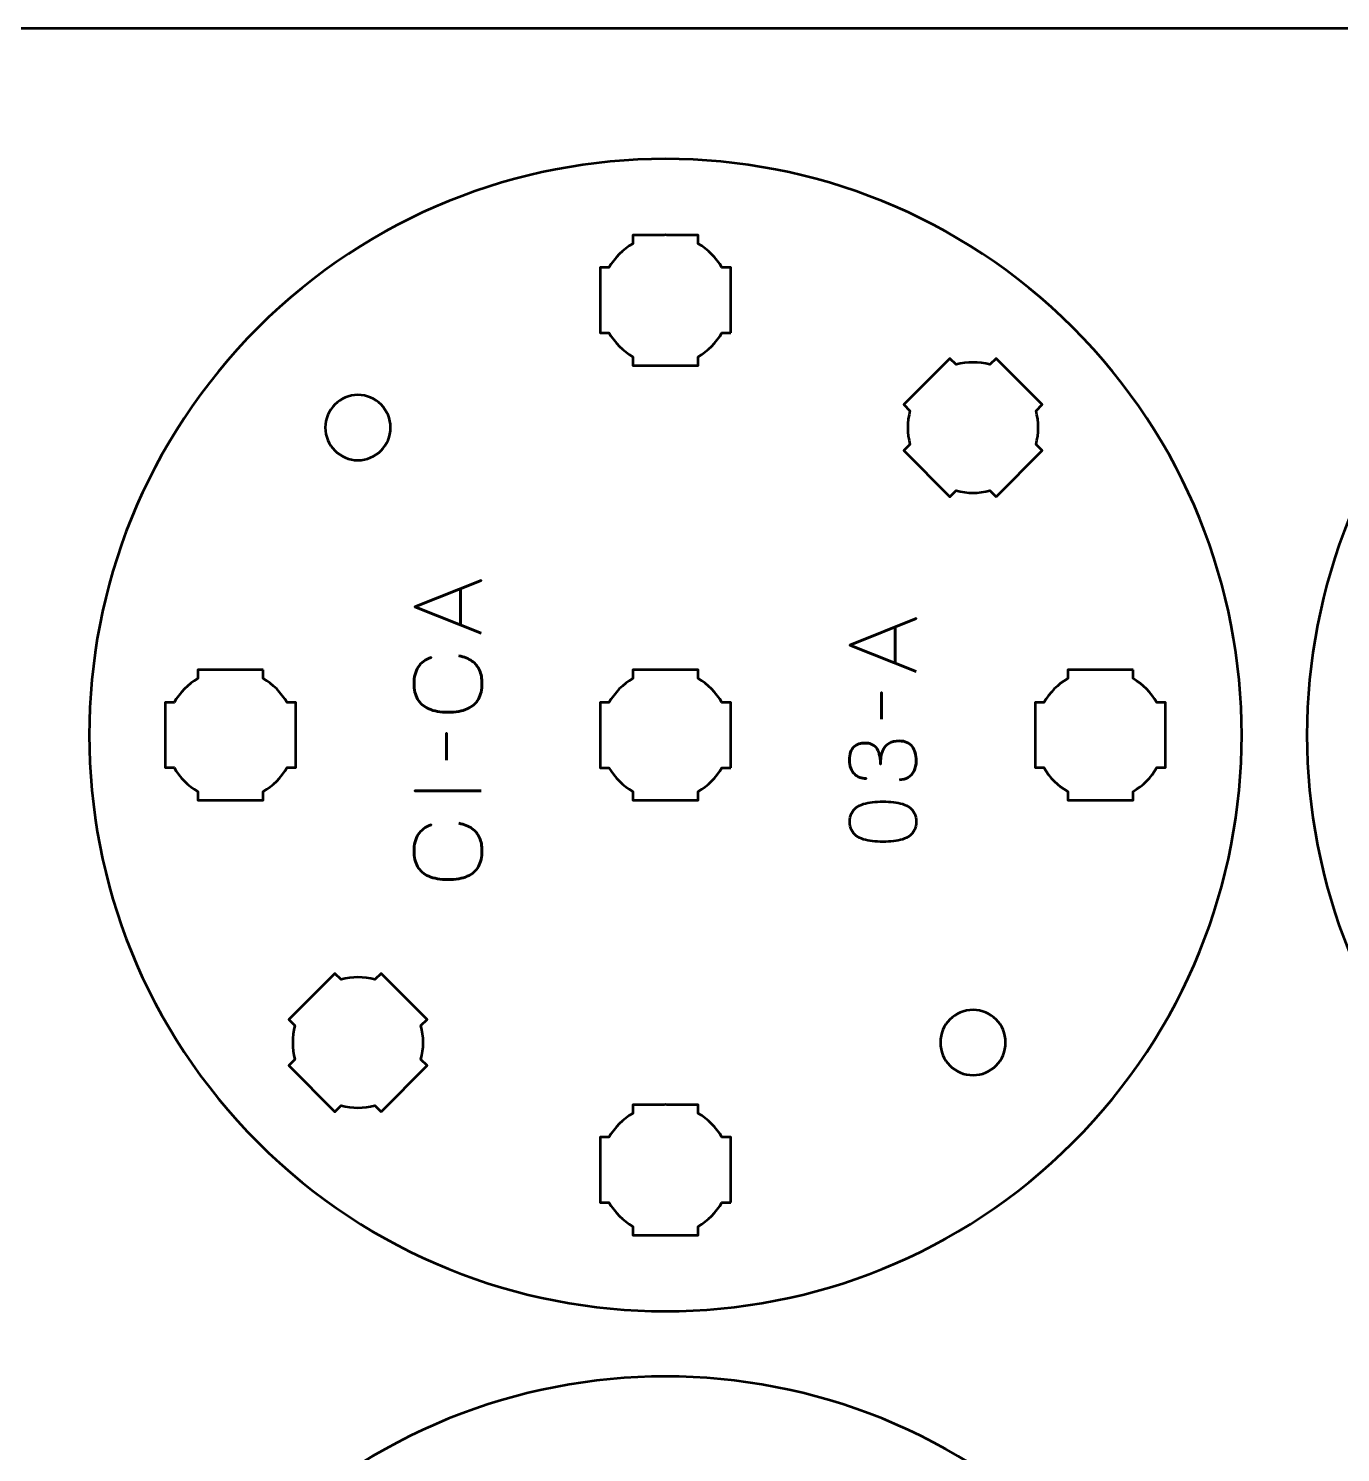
# Model space of a CAD drawing. Header units: centimetres. Extents: x -21 to 0, y -29.7 to 0.
# Drawn here: x -17.33 to -11.3, y -6.55 to 0 of the extents above; entities that cross this region are included whole.
import ezdxf

# ---------------------------------------------------------------- set-up
doc = ezdxf.new("R2010")
doc.units = ezdxf.units.CM
doc.header["$MEASUREMENT"] = 0
doc.layers.add('Layer 1', color=7, linetype='Continuous')

msp = doc.modelspace()

# ---------------------------------------------------------------- linework, layer by layer
at = {"layer": 'Layer 1', "color": 1, "lineweight": 53}
msp.add_open_spline([(-21.00003, -29.19995), (-21.00003, -29.19995), (-21.00003, -2.29992), (-21.00003, -2.29992), (-21.00003, -2.29992), (-21.00003, -2.21709), (-20.93286, -2.14992), (-20.85003, -2.14992), (-20.85003, -2.14992), (-20.7672, -2.14992), (-20.70003, -2.08275), (-20.70003, -1.99992), (-20.70003, -1.99992), (-20.70003, -1.91709), (-20.7672, -1.84992), (-20.85003, -1.84992), (-20.85003, -1.84992), (-20.93286, -1.84992), (-21.00003, -1.78275), (-21.00003, -1.69992), (-21.00003, -1.69992), (-21.00003, -1.61709), (-20.93286, -1.54992), (-20.85003, -1.54992), (-20.85003, -1.54992), (-20.7672, -1.54992), (-20.70003, -1.48275), (-20.70003, -1.39992), (-20.70003, -1.39992), (-20.70003, -1.31709), (-20.7672, -1.24992), (-20.85003, -1.24992), (-20.85003, -1.24992), (-20.93286, -1.24992), (-21.00003, -1.18275), (-21.00003, -1.09992), (-21.00003, -1.09992), (-21.00003, -1.09992), (-21.00003, -0.49992), (-21.00003, -0.49992), (-21.00003, -0.49992), (-21.00003, -0.22295), (-20.77694, 0.00004), (-20.49994, 0.00004), (-20.49994, 0.00004), (-20.49994, 0.00004), (-0.50008, 0.00004), (-0.50008, 0.00004), (-0.50008, 0.00004), (-0.22294, 0.00004), (0.00002, -0.22295), (0.00002, -0.49992), (0.00002, -0.49992), (0.00002, -0.49992), (0.00002, -29.19995), (0.00002, -29.19995), (0.00002, -29.19995), (0.00002, -29.47695), (-0.22294, -29.70004), (-0.50008, -29.70004), (-0.50008, -29.70004), (-0.50008, -29.70004), (-20.49994, -29.70004), (-20.49994, -29.70004), (-20.49994, -29.70004), (-20.77694, -29.70004), (-21.00003, -29.47695), (-21.00003, -29.19995)], degree=3, knots=[0, 0, 0, 0, 0.0588235, 0.0588235, 0.0588235, 0.0588235, 0.1176471, 0.1176471, 0.1176471, 0.1176471, 0.1764706, 0.1764706, 0.1764706, 0.1764706, 0.2352941, 0.2352941, 0.2352941, 0.2352941, 0.2941176, 0.2941176, 0.2941176, 0.2941176, 0.3529412, 0.3529412, 0.3529412, 0.3529412, 0.4117647, 0.4117647, 0.4117647, 0.4117647, 0.4705882, 0.4705882, 0.4705882, 0.4705882, 0.5294118, 0.5294118, 0.5294118, 0.5294118, 0.5882353, 0.5882353, 0.5882353, 0.5882353, 0.6470588, 0.6470588, 0.6470588, 0.6470588, 0.7058824, 0.7058824, 0.7058824, 0.7058824, 0.7647059, 0.7647059, 0.7647059, 0.7647059, 0.8235294, 0.8235294, 0.8235294, 0.8235294, 0.8823529, 0.8823529, 0.8823529, 0.8823529, 0.9411765, 0.9411765, 0.9411765, 0.9411765, 1, 1, 1, 1], dxfattribs=at)
at = {"layer": 'Layer 1', "color": 3, "lineweight": 53}
for points in [[(-16.27382, -5.12368), (-17.30852, -4.08898), (-17.30852, -2.41074), (-16.27379, -1.37601), (-16.27379, -1.37601), (-15.23909, -0.34131), (-13.56085, -0.34131), (-12.52615, -1.37601), (-12.52615, -1.37601), (-11.49143, -2.41074), (-11.49143, -4.08898), (-12.52613, -5.12368), (-12.52613, -5.12368), (-13.56085, -6.15841), (-15.23909, -6.15841), (-16.27382, -5.12368)], [(-10.67382, -1.3761), (-9.63912, -0.3414), (-7.96088, -0.3414), (-6.92615, -1.37613), (-6.92615, -1.37613), (-5.89145, -2.41083), (-5.89145, -4.08907), (-6.92615, -5.12377), (-6.92615, -5.12377), (-7.96088, -6.15849), (-9.63912, -6.15849), (-10.67382, -5.12379), (-10.67382, -5.12379), (-11.70855, -4.08907), (-11.70855, -2.41083), (-10.67382, -1.3761)], [(-16.27376, -6.97604), (-15.23906, -5.94134), (-13.56082, -5.94134), (-12.52609, -6.97607), (-12.52609, -6.97607), (-11.49139, -8.01077), (-11.49139, -9.68901), (-12.52609, -10.72371), (-12.52609, -10.72371), (-13.56082, -11.75843), (-15.23906, -11.75843), (-16.27376, -10.72373), (-16.27376, -10.72373), (-17.30849, -9.68901), (-17.30849, -8.01077), (-16.27376, -6.97604)], [(-10.67382, -6.9761), (-9.63912, -5.9414), (-7.96088, -5.9414), (-6.92615, -6.97613), (-6.92615, -6.97613), (-5.89145, -8.01083), (-5.89145, -9.68907), (-6.92615, -10.72377), (-6.92615, -10.72377), (-7.96088, -11.75849), (-9.63912, -11.75849), (-10.67382, -10.72379), (-10.67382, -10.72379), (-11.70855, -9.68907), (-11.70855, -8.01083), (-10.67382, -6.9761)]]:
    msp.add_open_spline(points, degree=3, knots=[0, 0, 0, 0, 0.25, 0.25, 0.25, 0.25, 0.5, 0.5, 0.5, 0.5, 0.75, 0.75, 0.75, 0.75, 1, 1, 1, 1], dxfattribs=at)
at = {"layer": 'Layer 1', "lineweight": 53}
for points, knots in [([(-14.10001, -1.3999), (-14.10001, -1.3999), (-14.14021, -1.3999), (-14.14021, -1.3999), (-14.14021, -1.3999), (-14.16654, -1.44542), (-14.2045, -1.48335), (-14.25001, -1.50968), (-14.25001, -1.50968), (-14.25001, -1.50968), (-14.25001, -1.5499), (-14.25001, -1.5499), (-14.25001, -1.5499), (-14.25001, -1.5499), (-14.55001, -1.5499), (-14.55001, -1.5499), (-14.55001, -1.5499), (-14.55001, -1.5499), (-14.55001, -1.50971), (-14.55001, -1.50971), (-14.55001, -1.50971), (-14.59554, -1.48338), (-14.63353, -1.44543), (-14.65989, -1.3999), (-14.65989, -1.3999), (-14.65989, -1.3999), (-14.70001, -1.3999), (-14.70001, -1.3999), (-14.70001, -1.3999), (-14.70001, -1.3999), (-14.70001, -1.25448), (-14.70001, -1.25448), (-14.70001, -1.25448), (-14.70001, -1.25448), (-14.70007, -1.24983), (-14.70007, -1.24983), (-14.70007, -1.24983), (-14.70007, -1.24983), (-14.70001, -1.24519), (-14.70001, -1.24519), (-14.70001, -1.24519), (-14.70001, -1.24519), (-14.70001, -1.0999), (-14.70001, -1.0999), (-14.70001, -1.0999), (-14.70001, -1.0999), (-14.65994, -1.0999), (-14.65994, -1.0999), (-14.65994, -1.0999), (-14.63359, -1.05433), (-14.59559, -1.01632), (-14.55001, -0.98996), (-14.55001, -0.98996), (-14.55001, -0.98996), (-14.55001, -0.9499), (-14.55001, -0.9499), (-14.55001, -0.9499), (-14.55001, -0.9499), (-14.40673, -0.9499), (-14.40673, -0.9499), (-14.40673, -0.9499), (-14.40673, -0.9499), (-14.40006, -0.94982), (-14.40006, -0.94982), (-14.40006, -0.94982), (-14.40006, -0.94982), (-14.39338, -0.9499), (-14.39338, -0.9499), (-14.39338, -0.9499), (-14.39338, -0.9499), (-14.25001, -0.9499), (-14.25001, -0.9499), (-14.25001, -0.9499), (-14.25001, -0.9499), (-14.25001, -0.99), (-14.25001, -0.99), (-14.25001, -0.99), (-14.20447, -1.01636), (-14.16649, -1.05435), (-14.14016, -1.0999), (-14.14016, -1.0999), (-14.14016, -1.0999), (-14.10001, -1.0999), (-14.10001, -1.0999), (-14.10001, -1.0999), (-14.10001, -1.0999), (-14.10001, -1.3999), (-14.10001, -1.3999)], [0, 0, 0, 0, 0.0454545, 0.0454545, 0.0454545, 0.0454545, 0.0909091, 0.0909091, 0.0909091, 0.0909091, 0.1363636, 0.1363636, 0.1363636, 0.1363636, 0.1818182, 0.1818182, 0.1818182, 0.1818182, 0.2272727, 0.2272727, 0.2272727, 0.2272727, 0.2727273, 0.2727273, 0.2727273, 0.2727273, 0.3181818, 0.3181818, 0.3181818, 0.3181818, 0.3636364, 0.3636364, 0.3636364, 0.3636364, 0.4090909, 0.4090909, 0.4090909, 0.4090909, 0.4545455, 0.4545455, 0.4545455, 0.4545455, 0.5, 0.5, 0.5, 0.5, 0.5454545, 0.5454545, 0.5454545, 0.5454545, 0.5909091, 0.5909091, 0.5909091, 0.5909091, 0.6363636, 0.6363636, 0.6363636, 0.6363636, 0.6818182, 0.6818182, 0.6818182, 0.6818182, 0.7272727, 0.7272727, 0.7272727, 0.7272727, 0.7727273, 0.7727273, 0.7727273, 0.7727273, 0.8181818, 0.8181818, 0.8181818, 0.8181818, 0.8636364, 0.8636364, 0.8636364, 0.8636364, 0.9090909, 0.9090909, 0.9090909, 0.9090909, 0.9545455, 0.9545455, 0.9545455, 0.9545455, 1, 1, 1, 1]), ([(-12.87973, -2.15389), (-12.87973, -2.15389), (-12.90816, -2.12546), (-12.90816, -2.12546), (-12.90816, -2.12546), (-12.95896, -2.13903), (-13.01263, -2.13901), (-13.06343, -2.12545), (-13.06343, -2.12545), (-13.06343, -2.12545), (-13.09186, -2.15389), (-13.09186, -2.15389), (-13.09186, -2.15389), (-13.09186, -2.15389), (-13.304, -1.94175), (-13.304, -1.94175), (-13.304, -1.94175), (-13.304, -1.94175), (-13.27558, -1.91334), (-13.27558, -1.91334), (-13.27558, -1.91334), (-13.28915, -1.86252), (-13.28918, -1.80883), (-13.27563, -1.75799), (-13.27563, -1.75799), (-13.27563, -1.75799), (-13.304, -1.72962), (-13.304, -1.72962), (-13.304, -1.72962), (-13.304, -1.72962), (-13.20117, -1.6268), (-13.20117, -1.6268), (-13.20117, -1.6268), (-13.20117, -1.6268), (-13.19792, -1.62346), (-13.19792, -1.62346), (-13.19792, -1.62346), (-13.19792, -1.62346), (-13.1946, -1.62023), (-13.1946, -1.62023), (-13.1946, -1.62023), (-13.1946, -1.62023), (-13.09186, -1.51749), (-13.09186, -1.51749), (-13.09186, -1.51749), (-13.09186, -1.51749), (-13.06353, -1.54582), (-13.06353, -1.54582), (-13.06353, -1.54582), (-13.01268, -1.53223), (-12.95893, -1.53223), (-12.90806, -1.54582), (-12.90806, -1.54582), (-12.90806, -1.54582), (-12.87973, -1.51749), (-12.87973, -1.51749), (-12.87973, -1.51749), (-12.87973, -1.51749), (-12.77842, -1.61881), (-12.77842, -1.61881), (-12.77842, -1.61881), (-12.77842, -1.61881), (-12.77365, -1.62346), (-12.77365, -1.62346), (-12.77365, -1.62346), (-12.77365, -1.62346), (-12.76898, -1.62824), (-12.76898, -1.62824), (-12.76898, -1.62824), (-12.76898, -1.62824), (-12.6676, -1.72962), (-12.6676, -1.72962), (-12.6676, -1.72962), (-12.6676, -1.72962), (-12.69596, -1.75798), (-12.69596, -1.75798), (-12.69596, -1.75798), (-12.68239, -1.80882), (-12.6824, -1.86254), (-12.69599, -1.91336), (-12.69599, -1.91336), (-12.69599, -1.91336), (-12.6676, -1.94175), (-12.6676, -1.94175), (-12.6676, -1.94175), (-12.6676, -1.94175), (-12.87973, -2.15389), (-12.87973, -2.15389)], [0, 0, 0, 0, 0.0454545, 0.0454545, 0.0454545, 0.0454545, 0.0909091, 0.0909091, 0.0909091, 0.0909091, 0.1363636, 0.1363636, 0.1363636, 0.1363636, 0.1818182, 0.1818182, 0.1818182, 0.1818182, 0.2272727, 0.2272727, 0.2272727, 0.2272727, 0.2727273, 0.2727273, 0.2727273, 0.2727273, 0.3181818, 0.3181818, 0.3181818, 0.3181818, 0.3636364, 0.3636364, 0.3636364, 0.3636364, 0.4090909, 0.4090909, 0.4090909, 0.4090909, 0.4545455, 0.4545455, 0.4545455, 0.4545455, 0.5, 0.5, 0.5, 0.5, 0.5454545, 0.5454545, 0.5454545, 0.5454545, 0.5909091, 0.5909091, 0.5909091, 0.5909091, 0.6363636, 0.6363636, 0.6363636, 0.6363636, 0.6818182, 0.6818182, 0.6818182, 0.6818182, 0.7272727, 0.7272727, 0.7272727, 0.7272727, 0.7727273, 0.7727273, 0.7727273, 0.7727273, 0.8181818, 0.8181818, 0.8181818, 0.8181818, 0.8636364, 0.8636364, 0.8636364, 0.8636364, 0.9090909, 0.9090909, 0.9090909, 0.9090909, 0.9545455, 0.9545455, 0.9545455, 0.9545455, 1, 1, 1, 1]), ([(-15.9642, -1.83566), (-15.9642, -1.75283), (-15.89703, -1.68566), (-15.8142, -1.68566), (-15.8142, -1.68566), (-15.73137, -1.68566), (-15.6642, -1.75283), (-15.6642, -1.83566), (-15.6642, -1.83566), (-15.6642, -1.91849), (-15.73137, -1.98566), (-15.8142, -1.98566), (-15.8142, -1.98566), (-15.89703, -1.98566), (-15.9642, -1.91849), (-15.9642, -1.83566)], [0, 0, 0, 0, 0.25, 0.25, 0.25, 0.25, 0.5, 0.5, 0.5, 0.5, 0.75, 0.75, 0.75, 0.75, 1, 1, 1, 1]), ([(-16.25, -2.94983), (-16.25, -2.94983), (-16.25, -2.99003), (-16.25, -2.99003), (-16.25, -2.99003), (-16.20448, -3.01636), (-16.16655, -3.05432), (-16.14022, -3.09983), (-16.14022, -3.09983), (-16.14022, -3.09983), (-16.1, -3.09983), (-16.1, -3.09983), (-16.1, -3.09983), (-16.1, -3.09983), (-16.1, -3.39983), (-16.1, -3.39983), (-16.1, -3.39983), (-16.1, -3.39983), (-16.14019, -3.39983), (-16.14019, -3.39983), (-16.14019, -3.39983), (-16.16652, -3.44536), (-16.20447, -3.48335), (-16.25, -3.50971), (-16.25, -3.50971), (-16.25, -3.50971), (-16.25, -3.54983), (-16.25, -3.54983), (-16.25, -3.54983), (-16.25, -3.54983), (-16.39542, -3.54983), (-16.39542, -3.54983), (-16.39542, -3.54983), (-16.39542, -3.54983), (-16.40007, -3.54989), (-16.40007, -3.54989), (-16.40007, -3.54989), (-16.40007, -3.54989), (-16.40471, -3.54983), (-16.40471, -3.54983), (-16.40471, -3.54983), (-16.40471, -3.54983), (-16.55, -3.54983), (-16.55, -3.54983), (-16.55, -3.54983), (-16.55, -3.54983), (-16.55, -3.50976), (-16.55, -3.50976), (-16.55, -3.50976), (-16.59557, -3.48341), (-16.63358, -3.44541), (-16.65994, -3.39983), (-16.65994, -3.39983), (-16.65994, -3.39983), (-16.7, -3.39983), (-16.7, -3.39983), (-16.7, -3.39983), (-16.7, -3.39983), (-16.7, -3.25655), (-16.7, -3.25655), (-16.7, -3.25655), (-16.7, -3.25655), (-16.70008, -3.24988), (-16.70008, -3.24988), (-16.70008, -3.24988), (-16.70008, -3.24988), (-16.7, -3.2432), (-16.7, -3.2432), (-16.7, -3.2432), (-16.7, -3.2432), (-16.7, -3.09983), (-16.7, -3.09983), (-16.7, -3.09983), (-16.7, -3.09983), (-16.6599, -3.09983), (-16.6599, -3.09983), (-16.6599, -3.09983), (-16.63354, -3.05429), (-16.59555, -3.01631), (-16.55, -2.98998), (-16.55, -2.98998), (-16.55, -2.98998), (-16.55, -2.94983), (-16.55, -2.94983), (-16.55, -2.94983), (-16.55, -2.94983), (-16.25, -2.94983), (-16.25, -2.94983)], [0, 0, 0, 0, 0.0454545, 0.0454545, 0.0454545, 0.0454545, 0.0909091, 0.0909091, 0.0909091, 0.0909091, 0.1363636, 0.1363636, 0.1363636, 0.1363636, 0.1818182, 0.1818182, 0.1818182, 0.1818182, 0.2272727, 0.2272727, 0.2272727, 0.2272727, 0.2727273, 0.2727273, 0.2727273, 0.2727273, 0.3181818, 0.3181818, 0.3181818, 0.3181818, 0.3636364, 0.3636364, 0.3636364, 0.3636364, 0.4090909, 0.4090909, 0.4090909, 0.4090909, 0.4545455, 0.4545455, 0.4545455, 0.4545455, 0.5, 0.5, 0.5, 0.5, 0.5454545, 0.5454545, 0.5454545, 0.5454545, 0.5909091, 0.5909091, 0.5909091, 0.5909091, 0.6363636, 0.6363636, 0.6363636, 0.6363636, 0.6818182, 0.6818182, 0.6818182, 0.6818182, 0.7272727, 0.7272727, 0.7272727, 0.7272727, 0.7727273, 0.7727273, 0.7727273, 0.7727273, 0.8181818, 0.8181818, 0.8181818, 0.8181818, 0.8636364, 0.8636364, 0.8636364, 0.8636364, 0.9090909, 0.9090909, 0.9090909, 0.9090909, 0.9545455, 0.9545455, 0.9545455, 0.9545455, 1, 1, 1, 1]), ([(-14.10001, -3.3999), (-14.10001, -3.3999), (-14.14021, -3.3999), (-14.14021, -3.3999), (-14.14021, -3.3999), (-14.16654, -3.44542), (-14.2045, -3.48335), (-14.25001, -3.50968), (-14.25001, -3.50968), (-14.25001, -3.50968), (-14.25001, -3.5499), (-14.25001, -3.5499), (-14.25001, -3.5499), (-14.25001, -3.5499), (-14.55001, -3.5499), (-14.55001, -3.5499), (-14.55001, -3.5499), (-14.55001, -3.5499), (-14.55001, -3.50971), (-14.55001, -3.50971), (-14.55001, -3.50971), (-14.59554, -3.48338), (-14.63353, -3.44543), (-14.65989, -3.3999), (-14.65989, -3.3999), (-14.65989, -3.3999), (-14.70001, -3.3999), (-14.70001, -3.3999), (-14.70001, -3.3999), (-14.70001, -3.3999), (-14.70001, -3.25448), (-14.70001, -3.25448), (-14.70001, -3.25448), (-14.70001, -3.25448), (-14.70007, -3.24983), (-14.70007, -3.24983), (-14.70007, -3.24983), (-14.70007, -3.24983), (-14.70001, -3.24519), (-14.70001, -3.24519), (-14.70001, -3.24519), (-14.70001, -3.24519), (-14.70001, -3.0999), (-14.70001, -3.0999), (-14.70001, -3.0999), (-14.70001, -3.0999), (-14.65994, -3.0999), (-14.65994, -3.0999), (-14.65994, -3.0999), (-14.63359, -3.05433), (-14.59559, -3.01632), (-14.55001, -2.98996), (-14.55001, -2.98996), (-14.55001, -2.98996), (-14.55001, -2.9499), (-14.55001, -2.9499), (-14.55001, -2.9499), (-14.55001, -2.9499), (-14.40673, -2.9499), (-14.40673, -2.9499), (-14.40673, -2.9499), (-14.40673, -2.9499), (-14.40006, -2.94982), (-14.40006, -2.94982), (-14.40006, -2.94982), (-14.40006, -2.94982), (-14.39338, -2.9499), (-14.39338, -2.9499), (-14.39338, -2.9499), (-14.39338, -2.9499), (-14.25001, -2.9499), (-14.25001, -2.9499), (-14.25001, -2.9499), (-14.25001, -2.9499), (-14.25001, -2.99), (-14.25001, -2.99), (-14.25001, -2.99), (-14.20447, -3.01636), (-14.16649, -3.05435), (-14.14016, -3.0999), (-14.14016, -3.0999), (-14.14016, -3.0999), (-14.10001, -3.0999), (-14.10001, -3.0999), (-14.10001, -3.0999), (-14.10001, -3.0999), (-14.10001, -3.3999), (-14.10001, -3.3999)], [0, 0, 0, 0, 0.0454545, 0.0454545, 0.0454545, 0.0454545, 0.0909091, 0.0909091, 0.0909091, 0.0909091, 0.1363636, 0.1363636, 0.1363636, 0.1363636, 0.1818182, 0.1818182, 0.1818182, 0.1818182, 0.2272727, 0.2272727, 0.2272727, 0.2272727, 0.2727273, 0.2727273, 0.2727273, 0.2727273, 0.3181818, 0.3181818, 0.3181818, 0.3181818, 0.3636364, 0.3636364, 0.3636364, 0.3636364, 0.4090909, 0.4090909, 0.4090909, 0.4090909, 0.4545455, 0.4545455, 0.4545455, 0.4545455, 0.5, 0.5, 0.5, 0.5, 0.5454545, 0.5454545, 0.5454545, 0.5454545, 0.5909091, 0.5909091, 0.5909091, 0.5909091, 0.6363636, 0.6363636, 0.6363636, 0.6363636, 0.6818182, 0.6818182, 0.6818182, 0.6818182, 0.7272727, 0.7272727, 0.7272727, 0.7272727, 0.7727273, 0.7727273, 0.7727273, 0.7727273, 0.8181818, 0.8181818, 0.8181818, 0.8181818, 0.8636364, 0.8636364, 0.8636364, 0.8636364, 0.9090909, 0.9090909, 0.9090909, 0.9090909, 0.9545455, 0.9545455, 0.9545455, 0.9545455, 1, 1, 1, 1]), ([(-12.25, -2.94983), (-12.25, -2.94983), (-12.25, -2.99003), (-12.25, -2.99003), (-12.25, -2.99003), (-12.20448, -3.01636), (-12.16655, -3.05432), (-12.14022, -3.09983), (-12.14022, -3.09983), (-12.14022, -3.09983), (-12.1, -3.09983), (-12.1, -3.09983), (-12.1, -3.09983), (-12.1, -3.09983), (-12.1, -3.39983), (-12.1, -3.39983), (-12.1, -3.39983), (-12.1, -3.39983), (-12.14019, -3.39983), (-12.14019, -3.39983), (-12.14019, -3.39983), (-12.16652, -3.44536), (-12.20447, -3.48335), (-12.25, -3.50971), (-12.25, -3.50971), (-12.25, -3.50971), (-12.25, -3.54983), (-12.25, -3.54983), (-12.25, -3.54983), (-12.25, -3.54983), (-12.39542, -3.54983), (-12.39542, -3.54983), (-12.39542, -3.54983), (-12.39542, -3.54983), (-12.40007, -3.54989), (-12.40007, -3.54989), (-12.40007, -3.54989), (-12.40007, -3.54989), (-12.40471, -3.54983), (-12.40471, -3.54983), (-12.40471, -3.54983), (-12.40471, -3.54983), (-12.55, -3.54983), (-12.55, -3.54983), (-12.55, -3.54983), (-12.55, -3.54983), (-12.55, -3.50976), (-12.55, -3.50976), (-12.55, -3.50976), (-12.59557, -3.48341), (-12.63358, -3.44541), (-12.65994, -3.39983), (-12.65994, -3.39983), (-12.65994, -3.39983), (-12.7, -3.39983), (-12.7, -3.39983), (-12.7, -3.39983), (-12.7, -3.39983), (-12.7, -3.25655), (-12.7, -3.25655), (-12.7, -3.25655), (-12.7, -3.25655), (-12.70008, -3.24988), (-12.70008, -3.24988), (-12.70008, -3.24988), (-12.70008, -3.24988), (-12.7, -3.2432), (-12.7, -3.2432), (-12.7, -3.2432), (-12.7, -3.2432), (-12.7, -3.09983), (-12.7, -3.09983), (-12.7, -3.09983), (-12.7, -3.09983), (-12.6599, -3.09983), (-12.6599, -3.09983), (-12.6599, -3.09983), (-12.63354, -3.05429), (-12.59555, -3.01631), (-12.55, -2.98998), (-12.55, -2.98998), (-12.55, -2.98998), (-12.55, -2.94983), (-12.55, -2.94983), (-12.55, -2.94983), (-12.55, -2.94983), (-12.25, -2.94983), (-12.25, -2.94983)], [0, 0, 0, 0, 0.0454545, 0.0454545, 0.0454545, 0.0454545, 0.0909091, 0.0909091, 0.0909091, 0.0909091, 0.1363636, 0.1363636, 0.1363636, 0.1363636, 0.1818182, 0.1818182, 0.1818182, 0.1818182, 0.2272727, 0.2272727, 0.2272727, 0.2272727, 0.2727273, 0.2727273, 0.2727273, 0.2727273, 0.3181818, 0.3181818, 0.3181818, 0.3181818, 0.3636364, 0.3636364, 0.3636364, 0.3636364, 0.4090909, 0.4090909, 0.4090909, 0.4090909, 0.4545455, 0.4545455, 0.4545455, 0.4545455, 0.5, 0.5, 0.5, 0.5, 0.5454545, 0.5454545, 0.5454545, 0.5454545, 0.5909091, 0.5909091, 0.5909091, 0.5909091, 0.6363636, 0.6363636, 0.6363636, 0.6363636, 0.6818182, 0.6818182, 0.6818182, 0.6818182, 0.7272727, 0.7272727, 0.7272727, 0.7272727, 0.7727273, 0.7727273, 0.7727273, 0.7727273, 0.8181818, 0.8181818, 0.8181818, 0.8181818, 0.8636364, 0.8636364, 0.8636364, 0.8636364, 0.9090909, 0.9090909, 0.9090909, 0.9090909, 0.9545455, 0.9545455, 0.9545455, 0.9545455, 1, 1, 1, 1]), ([(-15.70816, -4.98231), (-15.70816, -4.98231), (-15.73659, -4.95389), (-15.73659, -4.95389), (-15.73659, -4.95389), (-15.78739, -4.96746), (-15.84105, -4.96744), (-15.89185, -4.95387), (-15.89185, -4.95387), (-15.89185, -4.95387), (-15.92029, -4.98231), (-15.92029, -4.98231), (-15.92029, -4.98231), (-15.92029, -4.98231), (-16.13242, -4.77018), (-16.13242, -4.77018), (-16.13242, -4.77018), (-16.13242, -4.77018), (-16.10401, -4.74176), (-16.10401, -4.74176), (-16.10401, -4.74176), (-16.11758, -4.69095), (-16.11761, -4.63725), (-16.10405, -4.58642), (-16.10405, -4.58642), (-16.10405, -4.58642), (-16.13242, -4.55805), (-16.13242, -4.55805), (-16.13242, -4.55805), (-16.13242, -4.55805), (-16.0296, -4.45522), (-16.0296, -4.45522), (-16.0296, -4.45522), (-16.0296, -4.45522), (-16.02635, -4.45189), (-16.02635, -4.45189), (-16.02635, -4.45189), (-16.02635, -4.45189), (-16.02303, -4.44865), (-16.02303, -4.44865), (-16.02303, -4.44865), (-16.02303, -4.44865), (-15.92029, -4.34592), (-15.92029, -4.34592), (-15.92029, -4.34592), (-15.92029, -4.34592), (-15.89196, -4.37425), (-15.89196, -4.37425), (-15.89196, -4.37425), (-15.8411, -4.36066), (-15.78736, -4.36065), (-15.73649, -4.37424), (-15.73649, -4.37424), (-15.73649, -4.37424), (-15.70816, -4.34592), (-15.70816, -4.34592), (-15.70816, -4.34592), (-15.70816, -4.34592), (-15.60685, -4.44723), (-15.60685, -4.44723), (-15.60685, -4.44723), (-15.60685, -4.44723), (-15.60207, -4.45189), (-15.60207, -4.45189), (-15.60207, -4.45189), (-15.60207, -4.45189), (-15.59741, -4.45667), (-15.59741, -4.45667), (-15.59741, -4.45667), (-15.59741, -4.45667), (-15.49603, -4.55805), (-15.49603, -4.55805), (-15.49603, -4.55805), (-15.49603, -4.55805), (-15.52438, -4.5864), (-15.52438, -4.5864), (-15.52438, -4.5864), (-15.51082, -4.63725), (-15.51083, -4.69096), (-15.52442, -4.74179), (-15.52442, -4.74179), (-15.52442, -4.74179), (-15.49603, -4.77018), (-15.49603, -4.77018), (-15.49603, -4.77018), (-15.49603, -4.77018), (-15.70816, -4.98231), (-15.70816, -4.98231)], [0, 0, 0, 0, 0.0454545, 0.0454545, 0.0454545, 0.0454545, 0.0909091, 0.0909091, 0.0909091, 0.0909091, 0.1363636, 0.1363636, 0.1363636, 0.1363636, 0.1818182, 0.1818182, 0.1818182, 0.1818182, 0.2272727, 0.2272727, 0.2272727, 0.2272727, 0.2727273, 0.2727273, 0.2727273, 0.2727273, 0.3181818, 0.3181818, 0.3181818, 0.3181818, 0.3636364, 0.3636364, 0.3636364, 0.3636364, 0.4090909, 0.4090909, 0.4090909, 0.4090909, 0.4545455, 0.4545455, 0.4545455, 0.4545455, 0.5, 0.5, 0.5, 0.5, 0.5454545, 0.5454545, 0.5454545, 0.5454545, 0.5909091, 0.5909091, 0.5909091, 0.5909091, 0.6363636, 0.6363636, 0.6363636, 0.6363636, 0.6818182, 0.6818182, 0.6818182, 0.6818182, 0.7272727, 0.7272727, 0.7272727, 0.7272727, 0.7727273, 0.7727273, 0.7727273, 0.7727273, 0.8181818, 0.8181818, 0.8181818, 0.8181818, 0.8636364, 0.8636364, 0.8636364, 0.8636364, 0.9090909, 0.9090909, 0.9090909, 0.9090909, 0.9545455, 0.9545455, 0.9545455, 0.9545455, 1, 1, 1, 1]), ([(-13.13578, -4.66409), (-13.13578, -4.58126), (-13.06861, -4.51409), (-12.98578, -4.51409), (-12.98578, -4.51409), (-12.90295, -4.51409), (-12.83578, -4.58126), (-12.83578, -4.66409), (-12.83578, -4.66409), (-12.83578, -4.74692), (-12.90295, -4.81409), (-12.98578, -4.81409), (-12.98578, -4.81409), (-13.06861, -4.81409), (-13.13578, -4.74692), (-13.13578, -4.66409)], [0, 0, 0, 0, 0.25, 0.25, 0.25, 0.25, 0.5, 0.5, 0.5, 0.5, 0.75, 0.75, 0.75, 0.75, 1, 1, 1, 1]), ([(-14.10001, -5.3999), (-14.10001, -5.3999), (-14.14021, -5.3999), (-14.14021, -5.3999), (-14.14021, -5.3999), (-14.16654, -5.44542), (-14.2045, -5.48335), (-14.25001, -5.50968), (-14.25001, -5.50968), (-14.25001, -5.50968), (-14.25001, -5.5499), (-14.25001, -5.5499), (-14.25001, -5.5499), (-14.25001, -5.5499), (-14.55001, -5.5499), (-14.55001, -5.5499), (-14.55001, -5.5499), (-14.55001, -5.5499), (-14.55001, -5.50971), (-14.55001, -5.50971), (-14.55001, -5.50971), (-14.59554, -5.48338), (-14.63353, -5.44543), (-14.65989, -5.3999), (-14.65989, -5.3999), (-14.65989, -5.3999), (-14.70001, -5.3999), (-14.70001, -5.3999), (-14.70001, -5.3999), (-14.70001, -5.3999), (-14.70001, -5.25448), (-14.70001, -5.25448), (-14.70001, -5.25448), (-14.70001, -5.25448), (-14.70007, -5.24983), (-14.70007, -5.24983), (-14.70007, -5.24983), (-14.70007, -5.24983), (-14.70001, -5.24519), (-14.70001, -5.24519), (-14.70001, -5.24519), (-14.70001, -5.24519), (-14.70001, -5.0999), (-14.70001, -5.0999), (-14.70001, -5.0999), (-14.70001, -5.0999), (-14.65994, -5.0999), (-14.65994, -5.0999), (-14.65994, -5.0999), (-14.63359, -5.05433), (-14.59559, -5.01632), (-14.55001, -4.98996), (-14.55001, -4.98996), (-14.55001, -4.98996), (-14.55001, -4.9499), (-14.55001, -4.9499), (-14.55001, -4.9499), (-14.55001, -4.9499), (-14.40673, -4.9499), (-14.40673, -4.9499), (-14.40673, -4.9499), (-14.40673, -4.9499), (-14.40006, -4.94982), (-14.40006, -4.94982), (-14.40006, -4.94982), (-14.40006, -4.94982), (-14.39338, -4.9499), (-14.39338, -4.9499), (-14.39338, -4.9499), (-14.39338, -4.9499), (-14.25001, -4.9499), (-14.25001, -4.9499), (-14.25001, -4.9499), (-14.25001, -4.9499), (-14.25001, -4.99), (-14.25001, -4.99), (-14.25001, -4.99), (-14.20447, -5.01636), (-14.16649, -5.05435), (-14.14016, -5.0999), (-14.14016, -5.0999), (-14.14016, -5.0999), (-14.10001, -5.0999), (-14.10001, -5.0999), (-14.10001, -5.0999), (-14.10001, -5.0999), (-14.10001, -5.3999), (-14.10001, -5.3999)], [0, 0, 0, 0, 0.0454545, 0.0454545, 0.0454545, 0.0454545, 0.0909091, 0.0909091, 0.0909091, 0.0909091, 0.1363636, 0.1363636, 0.1363636, 0.1363636, 0.1818182, 0.1818182, 0.1818182, 0.1818182, 0.2272727, 0.2272727, 0.2272727, 0.2272727, 0.2727273, 0.2727273, 0.2727273, 0.2727273, 0.3181818, 0.3181818, 0.3181818, 0.3181818, 0.3636364, 0.3636364, 0.3636364, 0.3636364, 0.4090909, 0.4090909, 0.4090909, 0.4090909, 0.4545455, 0.4545455, 0.4545455, 0.4545455, 0.5, 0.5, 0.5, 0.5, 0.5454545, 0.5454545, 0.5454545, 0.5454545, 0.5909091, 0.5909091, 0.5909091, 0.5909091, 0.6363636, 0.6363636, 0.6363636, 0.6363636, 0.6818182, 0.6818182, 0.6818182, 0.6818182, 0.7272727, 0.7272727, 0.7272727, 0.7272727, 0.7727273, 0.7727273, 0.7727273, 0.7727273, 0.8181818, 0.8181818, 0.8181818, 0.8181818, 0.8636364, 0.8636364, 0.8636364, 0.8636364, 0.9090909, 0.9090909, 0.9090909, 0.9090909, 0.9545455, 0.9545455, 0.9545455, 0.9545455, 1, 1, 1, 1])]:
    msp.add_open_spline(points, degree=3, knots=knots, dxfattribs=at)
at = {"layer": 'Layer 1', "color": 5, "lineweight": 53}
for points, knots in [([(-15.24714, -2.78169), (-15.24714, -2.78169), (-15.55236, -2.66062), (-15.55236, -2.66062), (-15.55236, -2.66062), (-15.55236, -2.66062), (-15.24714, -2.53912), (-15.24714, -2.53912), (-15.24714, -2.53912), (-15.24714, -2.53912), (-15.55236, -2.66062), (-15.55236, -2.66062), (-15.55236, -2.66062), (-15.55236, -2.66062), (-15.24714, -2.78169), (-15.24714, -2.78169)], [0, 0, 0, 0, 0.25, 0.25, 0.25, 0.25, 0.5, 0.5, 0.5, 0.5, 0.75, 0.75, 0.75, 0.75, 1, 1, 1, 1]), ([(-15.34324, -2.74359), (-15.34324, -2.74359), (-15.34324, -2.57765), (-15.34324, -2.57765), (-15.34324, -2.57765), (-15.34324, -2.57765), (-15.34324, -2.74359), (-15.34324, -2.74359)], [0, 0, 0, 0, 0.5, 0.5, 0.5, 0.5, 1, 1, 1, 1]), ([(-13.24721, -2.95692), (-13.24721, -2.95692), (-13.55243, -2.83585), (-13.55243, -2.83585), (-13.55243, -2.83585), (-13.55243, -2.83585), (-13.24721, -2.71435), (-13.24721, -2.71435), (-13.24721, -2.71435), (-13.24721, -2.71435), (-13.55243, -2.83585), (-13.55243, -2.83585), (-13.55243, -2.83585), (-13.55243, -2.83585), (-13.24721, -2.95692), (-13.24721, -2.95692)], [0, 0, 0, 0, 0.25, 0.25, 0.25, 0.25, 0.5, 0.5, 0.5, 0.5, 0.75, 0.75, 0.75, 0.75, 1, 1, 1, 1]), ([(-13.34331, -2.91882), (-13.34331, -2.91882), (-13.34331, -2.75288), (-13.34331, -2.75288), (-13.34331, -2.75288), (-13.34331, -2.75288), (-13.34331, -2.91882), (-13.34331, -2.91882)], [0, 0, 0, 0, 0.5, 0.5, 0.5, 0.5, 1, 1, 1, 1]), ([(-15.34959, -2.88583), (-15.32539, -2.89035), (-15.30542, -2.89825), (-15.28976, -2.90933), (-15.28976, -2.90933), (-15.27416, -2.92047), (-15.26259, -2.93473), (-15.25504, -2.95208), (-15.25504, -2.95208), (-15.24749, -2.96937), (-15.24368, -2.98969), (-15.24375, -3.01283), (-15.24375, -3.01283), (-15.24368, -3.04098), (-15.24912, -3.0649), (-15.26019, -3.08452), (-15.26019, -3.08452), (-15.2712, -3.10413), (-15.2882, -3.11909), (-15.31127, -3.12939), (-15.31127, -3.12939), (-15.33435, -3.13969), (-15.36391, -3.14484), (-15.39996, -3.14491), (-15.39996, -3.14491), (-15.43587, -3.14484), (-15.46537, -3.13969), (-15.48844, -3.12939), (-15.48844, -3.12939), (-15.51151, -3.11909), (-15.52858, -3.10413), (-15.53966, -3.08452), (-15.53966, -3.08452), (-15.55074, -3.0649), (-15.55624, -3.04098), (-15.55617, -3.01283), (-15.55617, -3.01283), (-15.55624, -2.9827), (-15.54982, -2.95745), (-15.53691, -2.93713), (-15.53691, -2.93713), (-15.524, -2.91688), (-15.50403, -2.90199), (-15.47701, -2.89261), (-15.47701, -2.89261), (-15.50403, -2.90199), (-15.524, -2.91688), (-15.53691, -2.93713), (-15.53691, -2.93713), (-15.54982, -2.95745), (-15.55624, -2.9827), (-15.55617, -3.01283), (-15.55617, -3.01283), (-15.55624, -3.04098), (-15.55074, -3.0649), (-15.53966, -3.08452), (-15.53966, -3.08452), (-15.52858, -3.10413), (-15.51151, -3.11909), (-15.48844, -3.12939), (-15.48844, -3.12939), (-15.46537, -3.13969), (-15.43587, -3.14484), (-15.39996, -3.14491), (-15.39996, -3.14491), (-15.36391, -3.14484), (-15.33435, -3.13969), (-15.31127, -3.12939), (-15.31127, -3.12939), (-15.2882, -3.11909), (-15.2712, -3.10413), (-15.26019, -3.08452), (-15.26019, -3.08452), (-15.24912, -3.0649), (-15.24368, -3.04098), (-15.24375, -3.01283), (-15.24375, -3.01283), (-15.24368, -2.98969), (-15.24749, -2.96937), (-15.25504, -2.95208), (-15.25504, -2.95208), (-15.26259, -2.93473), (-15.27416, -2.92047), (-15.28976, -2.90933), (-15.28976, -2.90933), (-15.30542, -2.89825), (-15.32539, -2.89035), (-15.34959, -2.88583)], [0, 0, 0, 0, 0.0454545, 0.0454545, 0.0454545, 0.0454545, 0.0909091, 0.0909091, 0.0909091, 0.0909091, 0.1363636, 0.1363636, 0.1363636, 0.1363636, 0.1818182, 0.1818182, 0.1818182, 0.1818182, 0.2272727, 0.2272727, 0.2272727, 0.2272727, 0.2727273, 0.2727273, 0.2727273, 0.2727273, 0.3181818, 0.3181818, 0.3181818, 0.3181818, 0.3636364, 0.3636364, 0.3636364, 0.3636364, 0.4090909, 0.4090909, 0.4090909, 0.4090909, 0.4545455, 0.4545455, 0.4545455, 0.4545455, 0.5, 0.5, 0.5, 0.5, 0.5454545, 0.5454545, 0.5454545, 0.5454545, 0.5909091, 0.5909091, 0.5909091, 0.5909091, 0.6363636, 0.6363636, 0.6363636, 0.6363636, 0.6818182, 0.6818182, 0.6818182, 0.6818182, 0.7272727, 0.7272727, 0.7272727, 0.7272727, 0.7727273, 0.7727273, 0.7727273, 0.7727273, 0.8181818, 0.8181818, 0.8181818, 0.8181818, 0.8636364, 0.8636364, 0.8636364, 0.8636364, 0.9090909, 0.9090909, 0.9090909, 0.9090909, 0.9545455, 0.9545455, 0.9545455, 0.9545455, 1, 1, 1, 1]), ([(-13.40681, -3.17705), (-13.40681, -3.17705), (-13.40681, -3.05386), (-13.40681, -3.05386), (-13.40681, -3.05386), (-13.40681, -3.05386), (-13.40681, -3.17705), (-13.40681, -3.17705)], [0, 0, 0, 0, 0.5, 0.5, 0.5, 0.5, 1, 1, 1, 1]), ([(-15.40674, -3.36504), (-15.40674, -3.36504), (-15.40674, -3.24185), (-15.40674, -3.24185), (-15.40674, -3.24185), (-15.40674, -3.24185), (-15.40674, -3.36504), (-15.40674, -3.36504)], [0, 0, 0, 0, 0.5, 0.5, 0.5, 0.5, 1, 1, 1, 1]), ([(-13.32383, -3.4556), (-13.30859, -3.45553), (-13.29533, -3.452), (-13.28383, -3.44502), (-13.28383, -3.44502), (-13.2724, -3.43803), (-13.26344, -3.42808), (-13.25702, -3.4151), (-13.25702, -3.4151), (-13.2506, -3.40212), (-13.24735, -3.38653), (-13.24721, -3.36839), (-13.24721, -3.36839), (-13.24721, -3.35478), (-13.24862, -3.34243), (-13.25158, -3.33121), (-13.25158, -3.33121), (-13.25455, -3.32006), (-13.25913, -3.31047), (-13.26541, -3.30235), (-13.26541, -3.30235), (-13.27169, -3.29424), (-13.27981, -3.28803), (-13.28968, -3.28359), (-13.28968, -3.28359), (-13.29963, -3.27921), (-13.31156, -3.27703), (-13.32553, -3.27696), (-13.32553, -3.27696), (-13.34415, -3.27688), (-13.35989, -3.28069), (-13.37266, -3.28824), (-13.37266, -3.28824), (-13.38543, -3.29579), (-13.39502, -3.30751), (-13.40158, -3.32324), (-13.40158, -3.32324), (-13.40815, -3.33897), (-13.41146, -3.35915), (-13.41146, -3.38363), (-13.41146, -3.38363), (-13.41139, -3.36536), (-13.41308, -3.35005), (-13.41654, -3.33756), (-13.41654, -3.33756), (-13.42, -3.32514), (-13.42487, -3.3152), (-13.43122, -3.30772), (-13.43122, -3.30772), (-13.4375, -3.30024), (-13.44498, -3.29481), (-13.45358, -3.29156), (-13.45358, -3.29156), (-13.46212, -3.28824), (-13.4715, -3.28662), (-13.48173, -3.28669), (-13.48173, -3.28669), (-13.49197, -3.28662), (-13.50142, -3.28803), (-13.51017, -3.29085), (-13.51017, -3.29085), (-13.51892, -3.29361), (-13.52661, -3.29812), (-13.53317, -3.30426), (-13.53317, -3.30426), (-13.53973, -3.3104), (-13.54488, -3.31851), (-13.54855, -3.32846), (-13.54855, -3.32846), (-13.55222, -3.33848), (-13.55405, -3.35069), (-13.55412, -3.36501), (-13.55412, -3.36501), (-13.55405, -3.37926), (-13.55194, -3.39175), (-13.54784, -3.40233), (-13.54784, -3.40233), (-13.54375, -3.41299), (-13.53818, -3.42173), (-13.53105, -3.42879), (-13.53105, -3.42879), (-13.52393, -3.43577), (-13.51581, -3.441), (-13.50664, -3.44445), (-13.50664, -3.44445), (-13.49747, -3.44798), (-13.48773, -3.44967), (-13.4775, -3.44967), (-13.4775, -3.44967), (-13.48773, -3.44967), (-13.49747, -3.44798), (-13.50664, -3.44445), (-13.50664, -3.44445), (-13.51581, -3.441), (-13.52393, -3.43577), (-13.53105, -3.42879), (-13.53105, -3.42879), (-13.53818, -3.42173), (-13.54375, -3.41299), (-13.54784, -3.40233), (-13.54784, -3.40233), (-13.55194, -3.39175), (-13.55405, -3.37926), (-13.55412, -3.36501), (-13.55412, -3.36501), (-13.55405, -3.35069), (-13.55222, -3.33848), (-13.54855, -3.32846), (-13.54855, -3.32846), (-13.54488, -3.31851), (-13.53973, -3.3104), (-13.53317, -3.30426), (-13.53317, -3.30426), (-13.52661, -3.29812), (-13.51892, -3.29361), (-13.51017, -3.29085), (-13.51017, -3.29085), (-13.50142, -3.28803), (-13.49197, -3.28662), (-13.48173, -3.28669), (-13.48173, -3.28669), (-13.4715, -3.28662), (-13.46212, -3.28824), (-13.45358, -3.29156), (-13.45358, -3.29156), (-13.44498, -3.29481), (-13.4375, -3.30024), (-13.43122, -3.30772), (-13.43122, -3.30772), (-13.42487, -3.3152), (-13.42, -3.32514), (-13.41654, -3.33756), (-13.41654, -3.33756), (-13.41308, -3.35005), (-13.41139, -3.36536), (-13.41146, -3.38363), (-13.41146, -3.38363), (-13.41146, -3.35915), (-13.40815, -3.33897), (-13.40158, -3.32324), (-13.40158, -3.32324), (-13.39502, -3.30751), (-13.38543, -3.29579), (-13.37266, -3.28824), (-13.37266, -3.28824), (-13.35989, -3.28069), (-13.34415, -3.27688), (-13.32553, -3.27696), (-13.32553, -3.27696), (-13.31156, -3.27703), (-13.29963, -3.27921), (-13.28968, -3.28359), (-13.28968, -3.28359), (-13.27981, -3.28803), (-13.27169, -3.29424), (-13.26541, -3.30235), (-13.26541, -3.30235), (-13.25913, -3.31047), (-13.25455, -3.32006), (-13.25158, -3.33121), (-13.25158, -3.33121), (-13.24862, -3.34243), (-13.24721, -3.35478), (-13.24721, -3.36839), (-13.24721, -3.36839), (-13.24735, -3.38653), (-13.2506, -3.40212), (-13.25702, -3.4151), (-13.25702, -3.4151), (-13.26344, -3.42808), (-13.2724, -3.43803), (-13.28383, -3.44502), (-13.28383, -3.44502), (-13.29533, -3.452), (-13.30859, -3.45553), (-13.32383, -3.4556)], [0, 0, 0, 0, 0.0227273, 0.0227273, 0.0227273, 0.0227273, 0.0454545, 0.0454545, 0.0454545, 0.0454545, 0.0681818, 0.0681818, 0.0681818, 0.0681818, 0.0909091, 0.0909091, 0.0909091, 0.0909091, 0.1136364, 0.1136364, 0.1136364, 0.1136364, 0.1363636, 0.1363636, 0.1363636, 0.1363636, 0.1590909, 0.1590909, 0.1590909, 0.1590909, 0.1818182, 0.1818182, 0.1818182, 0.1818182, 0.2045455, 0.2045455, 0.2045455, 0.2045455, 0.2272727, 0.2272727, 0.2272727, 0.2272727, 0.25, 0.25, 0.25, 0.25, 0.2727273, 0.2727273, 0.2727273, 0.2727273, 0.2954545, 0.2954545, 0.2954545, 0.2954545, 0.3181818, 0.3181818, 0.3181818, 0.3181818, 0.3409091, 0.3409091, 0.3409091, 0.3409091, 0.3636364, 0.3636364, 0.3636364, 0.3636364, 0.3863636, 0.3863636, 0.3863636, 0.3863636, 0.4090909, 0.4090909, 0.4090909, 0.4090909, 0.4318182, 0.4318182, 0.4318182, 0.4318182, 0.4545455, 0.4545455, 0.4545455, 0.4545455, 0.4772727, 0.4772727, 0.4772727, 0.4772727, 0.5, 0.5, 0.5, 0.5, 0.5227273, 0.5227273, 0.5227273, 0.5227273, 0.5454545, 0.5454545, 0.5454545, 0.5454545, 0.5681818, 0.5681818, 0.5681818, 0.5681818, 0.5909091, 0.5909091, 0.5909091, 0.5909091, 0.6136364, 0.6136364, 0.6136364, 0.6136364, 0.6363636, 0.6363636, 0.6363636, 0.6363636, 0.6590909, 0.6590909, 0.6590909, 0.6590909, 0.6818182, 0.6818182, 0.6818182, 0.6818182, 0.7045455, 0.7045455, 0.7045455, 0.7045455, 0.7272727, 0.7272727, 0.7272727, 0.7272727, 0.75, 0.75, 0.75, 0.75, 0.7727273, 0.7727273, 0.7727273, 0.7727273, 0.7954545, 0.7954545, 0.7954545, 0.7954545, 0.8181818, 0.8181818, 0.8181818, 0.8181818, 0.8409091, 0.8409091, 0.8409091, 0.8409091, 0.8636364, 0.8636364, 0.8636364, 0.8636364, 0.8863636, 0.8863636, 0.8863636, 0.8863636, 0.9090909, 0.9090909, 0.9090909, 0.9090909, 0.9318182, 0.9318182, 0.9318182, 0.9318182, 0.9545455, 0.9545455, 0.9545455, 0.9545455, 0.9772727, 0.9772727, 0.9772727, 0.9772727, 1, 1, 1, 1]), ([(-15.24714, -3.50601), (-15.24714, -3.50601), (-15.55236, -3.50601), (-15.55236, -3.50601), (-15.55236, -3.50601), (-15.55236, -3.50601), (-15.24714, -3.50601), (-15.24714, -3.50601)], [0, 0, 0, 0, 0.5, 0.5, 0.5, 0.5, 1, 1, 1, 1]), ([(-13.24721, -3.64821), (-13.24728, -3.6334), (-13.24989, -3.62063), (-13.25497, -3.60997), (-13.25497, -3.60997), (-13.26005, -3.59939), (-13.26732, -3.59057), (-13.27656, -3.58352), (-13.27656, -3.58352), (-13.28587, -3.57653), (-13.29688, -3.57103), (-13.30958, -3.56694), (-13.30958, -3.56694), (-13.32228, -3.56291), (-13.33618, -3.56002), (-13.35142, -3.5584), (-13.35142, -3.5584), (-13.36666, -3.5567), (-13.38268, -3.55586), (-13.39961, -3.55593), (-13.39961, -3.55593), (-13.41647, -3.55586), (-13.43249, -3.5567), (-13.44766, -3.5584), (-13.44766, -3.5584), (-13.46283, -3.56002), (-13.4768, -3.56291), (-13.4895, -3.56694), (-13.4895, -3.56694), (-13.50213, -3.57103), (-13.51313, -3.57653), (-13.52252, -3.58352), (-13.52252, -3.58352), (-13.53183, -3.59057), (-13.5391, -3.59939), (-13.54418, -3.60997), (-13.54418, -3.60997), (-13.54933, -3.62063), (-13.55194, -3.6334), (-13.55201, -3.64821), (-13.55201, -3.64821), (-13.55194, -3.66303), (-13.54933, -3.6758), (-13.54418, -3.68646), (-13.54418, -3.68646), (-13.5391, -3.69704), (-13.53183, -3.70586), (-13.52252, -3.71291), (-13.52252, -3.71291), (-13.51313, -3.7199), (-13.50213, -3.7254), (-13.4895, -3.72949), (-13.4895, -3.72949), (-13.4768, -3.73352), (-13.46283, -3.73641), (-13.44766, -3.73803), (-13.44766, -3.73803), (-13.43249, -3.73972), (-13.41647, -3.74057), (-13.39961, -3.7405), (-13.39961, -3.7405), (-13.38268, -3.74057), (-13.36666, -3.73972), (-13.35142, -3.73803), (-13.35142, -3.73803), (-13.33618, -3.73641), (-13.32228, -3.73352), (-13.30958, -3.72949), (-13.30958, -3.72949), (-13.29688, -3.7254), (-13.28587, -3.7199), (-13.27656, -3.71291), (-13.27656, -3.71291), (-13.26732, -3.70586), (-13.26005, -3.69704), (-13.25497, -3.68646), (-13.25497, -3.68646), (-13.24989, -3.6758), (-13.24728, -3.66303), (-13.24721, -3.64821)], [0, 0, 0, 0, 0.05, 0.05, 0.05, 0.05, 0.1, 0.1, 0.1, 0.1, 0.15, 0.15, 0.15, 0.15, 0.2, 0.2, 0.2, 0.2, 0.25, 0.25, 0.25, 0.25, 0.3, 0.3, 0.3, 0.3, 0.35, 0.35, 0.35, 0.35, 0.4, 0.4, 0.4, 0.4, 0.45, 0.45, 0.45, 0.45, 0.5, 0.5, 0.5, 0.5, 0.55, 0.55, 0.55, 0.55, 0.6, 0.6, 0.6, 0.6, 0.65, 0.65, 0.65, 0.65, 0.7, 0.7, 0.7, 0.7, 0.75, 0.75, 0.75, 0.75, 0.8, 0.8, 0.8, 0.8, 0.85, 0.85, 0.85, 0.85, 0.9, 0.9, 0.9, 0.9, 0.95, 0.95, 0.95, 0.95, 1, 1, 1, 1]), ([(-13.24721, -3.64821), (-13.24728, -3.6334), (-13.24989, -3.62063), (-13.25497, -3.60997), (-13.25497, -3.60997), (-13.26005, -3.59939), (-13.26732, -3.59057), (-13.27656, -3.58352), (-13.27656, -3.58352), (-13.28587, -3.57653), (-13.29688, -3.57103), (-13.30958, -3.56694), (-13.30958, -3.56694), (-13.32228, -3.56291), (-13.33618, -3.56002), (-13.35142, -3.5584), (-13.35142, -3.5584), (-13.36666, -3.5567), (-13.38268, -3.55586), (-13.39961, -3.55593), (-13.39961, -3.55593), (-13.41647, -3.55586), (-13.43249, -3.5567), (-13.44766, -3.5584), (-13.44766, -3.5584), (-13.46283, -3.56002), (-13.4768, -3.56291), (-13.4895, -3.56694), (-13.4895, -3.56694), (-13.50213, -3.57103), (-13.51313, -3.57653), (-13.52252, -3.58352), (-13.52252, -3.58352), (-13.53183, -3.59057), (-13.5391, -3.59939), (-13.54418, -3.60997), (-13.54418, -3.60997), (-13.54933, -3.62063), (-13.55194, -3.6334), (-13.55201, -3.64821), (-13.55201, -3.64821), (-13.55194, -3.66303), (-13.54933, -3.6758), (-13.54418, -3.68646), (-13.54418, -3.68646), (-13.5391, -3.69704), (-13.53183, -3.70586), (-13.52252, -3.71291), (-13.52252, -3.71291), (-13.51313, -3.7199), (-13.50213, -3.7254), (-13.4895, -3.72949), (-13.4895, -3.72949), (-13.4768, -3.73352), (-13.46283, -3.73641), (-13.44766, -3.73803), (-13.44766, -3.73803), (-13.43249, -3.73972), (-13.41647, -3.74057), (-13.39961, -3.7405), (-13.39961, -3.7405), (-13.38268, -3.74057), (-13.36666, -3.73972), (-13.35142, -3.73803), (-13.35142, -3.73803), (-13.33618, -3.73641), (-13.32228, -3.73352), (-13.30958, -3.72949), (-13.30958, -3.72949), (-13.29688, -3.7254), (-13.28587, -3.7199), (-13.27656, -3.71291), (-13.27656, -3.71291), (-13.26732, -3.70586), (-13.26005, -3.69704), (-13.25497, -3.68646), (-13.25497, -3.68646), (-13.24989, -3.6758), (-13.24728, -3.66303), (-13.24721, -3.64821)], [0, 0, 0, 0, 0.05, 0.05, 0.05, 0.05, 0.1, 0.1, 0.1, 0.1, 0.15, 0.15, 0.15, 0.15, 0.2, 0.2, 0.2, 0.2, 0.25, 0.25, 0.25, 0.25, 0.3, 0.3, 0.3, 0.3, 0.35, 0.35, 0.35, 0.35, 0.4, 0.4, 0.4, 0.4, 0.45, 0.45, 0.45, 0.45, 0.5, 0.5, 0.5, 0.5, 0.55, 0.55, 0.55, 0.55, 0.6, 0.6, 0.6, 0.6, 0.65, 0.65, 0.65, 0.65, 0.7, 0.7, 0.7, 0.7, 0.75, 0.75, 0.75, 0.75, 0.8, 0.8, 0.8, 0.8, 0.85, 0.85, 0.85, 0.85, 0.9, 0.9, 0.9, 0.9, 0.95, 0.95, 0.95, 0.95, 1, 1, 1, 1]), ([(-15.34959, -3.65587), (-15.32539, -3.66039), (-15.30542, -3.66829), (-15.28976, -3.67937), (-15.28976, -3.67937), (-15.27416, -3.69051), (-15.26259, -3.70477), (-15.25504, -3.72212), (-15.25504, -3.72212), (-15.24749, -3.73941), (-15.24368, -3.75973), (-15.24375, -3.78287), (-15.24375, -3.78287), (-15.24368, -3.81102), (-15.24912, -3.83494), (-15.26019, -3.85456), (-15.26019, -3.85456), (-15.2712, -3.87417), (-15.2882, -3.88913), (-15.31127, -3.89943), (-15.31127, -3.89943), (-15.33435, -3.90973), (-15.36391, -3.91488), (-15.39996, -3.91495), (-15.39996, -3.91495), (-15.43587, -3.91488), (-15.46537, -3.90973), (-15.48844, -3.89943), (-15.48844, -3.89943), (-15.51151, -3.88913), (-15.52858, -3.87417), (-15.53966, -3.85456), (-15.53966, -3.85456), (-15.55074, -3.83494), (-15.55624, -3.81102), (-15.55617, -3.78287), (-15.55617, -3.78287), (-15.55624, -3.75274), (-15.54982, -3.72749), (-15.53691, -3.70717), (-15.53691, -3.70717), (-15.524, -3.68692), (-15.50403, -3.67203), (-15.47701, -3.66265), (-15.47701, -3.66265), (-15.50403, -3.67203), (-15.524, -3.68692), (-15.53691, -3.70717), (-15.53691, -3.70717), (-15.54982, -3.72749), (-15.55624, -3.75274), (-15.55617, -3.78287), (-15.55617, -3.78287), (-15.55624, -3.81102), (-15.55074, -3.83494), (-15.53966, -3.85456), (-15.53966, -3.85456), (-15.52858, -3.87417), (-15.51151, -3.88913), (-15.48844, -3.89943), (-15.48844, -3.89943), (-15.46537, -3.90973), (-15.43587, -3.91488), (-15.39996, -3.91495), (-15.39996, -3.91495), (-15.36391, -3.91488), (-15.33435, -3.90973), (-15.31127, -3.89943), (-15.31127, -3.89943), (-15.2882, -3.88913), (-15.2712, -3.87417), (-15.26019, -3.85456), (-15.26019, -3.85456), (-15.24912, -3.83494), (-15.24368, -3.81102), (-15.24375, -3.78287), (-15.24375, -3.78287), (-15.24368, -3.75973), (-15.24749, -3.73941), (-15.25504, -3.72212), (-15.25504, -3.72212), (-15.26259, -3.70477), (-15.27416, -3.69051), (-15.28976, -3.67937), (-15.28976, -3.67937), (-15.30542, -3.66829), (-15.32539, -3.66039), (-15.34959, -3.65587)], [0, 0, 0, 0, 0.0454545, 0.0454545, 0.0454545, 0.0454545, 0.0909091, 0.0909091, 0.0909091, 0.0909091, 0.1363636, 0.1363636, 0.1363636, 0.1363636, 0.1818182, 0.1818182, 0.1818182, 0.1818182, 0.2272727, 0.2272727, 0.2272727, 0.2272727, 0.2727273, 0.2727273, 0.2727273, 0.2727273, 0.3181818, 0.3181818, 0.3181818, 0.3181818, 0.3636364, 0.3636364, 0.3636364, 0.3636364, 0.4090909, 0.4090909, 0.4090909, 0.4090909, 0.4545455, 0.4545455, 0.4545455, 0.4545455, 0.5, 0.5, 0.5, 0.5, 0.5454545, 0.5454545, 0.5454545, 0.5454545, 0.5909091, 0.5909091, 0.5909091, 0.5909091, 0.6363636, 0.6363636, 0.6363636, 0.6363636, 0.6818182, 0.6818182, 0.6818182, 0.6818182, 0.7272727, 0.7272727, 0.7272727, 0.7272727, 0.7727273, 0.7727273, 0.7727273, 0.7727273, 0.8181818, 0.8181818, 0.8181818, 0.8181818, 0.8636364, 0.8636364, 0.8636364, 0.8636364, 0.9090909, 0.9090909, 0.9090909, 0.9090909, 0.9545455, 0.9545455, 0.9545455, 0.9545455, 1, 1, 1, 1])]:
    msp.add_open_spline(points, degree=3, knots=knots, dxfattribs=at)

doc.saveas('drawing.dxf')
